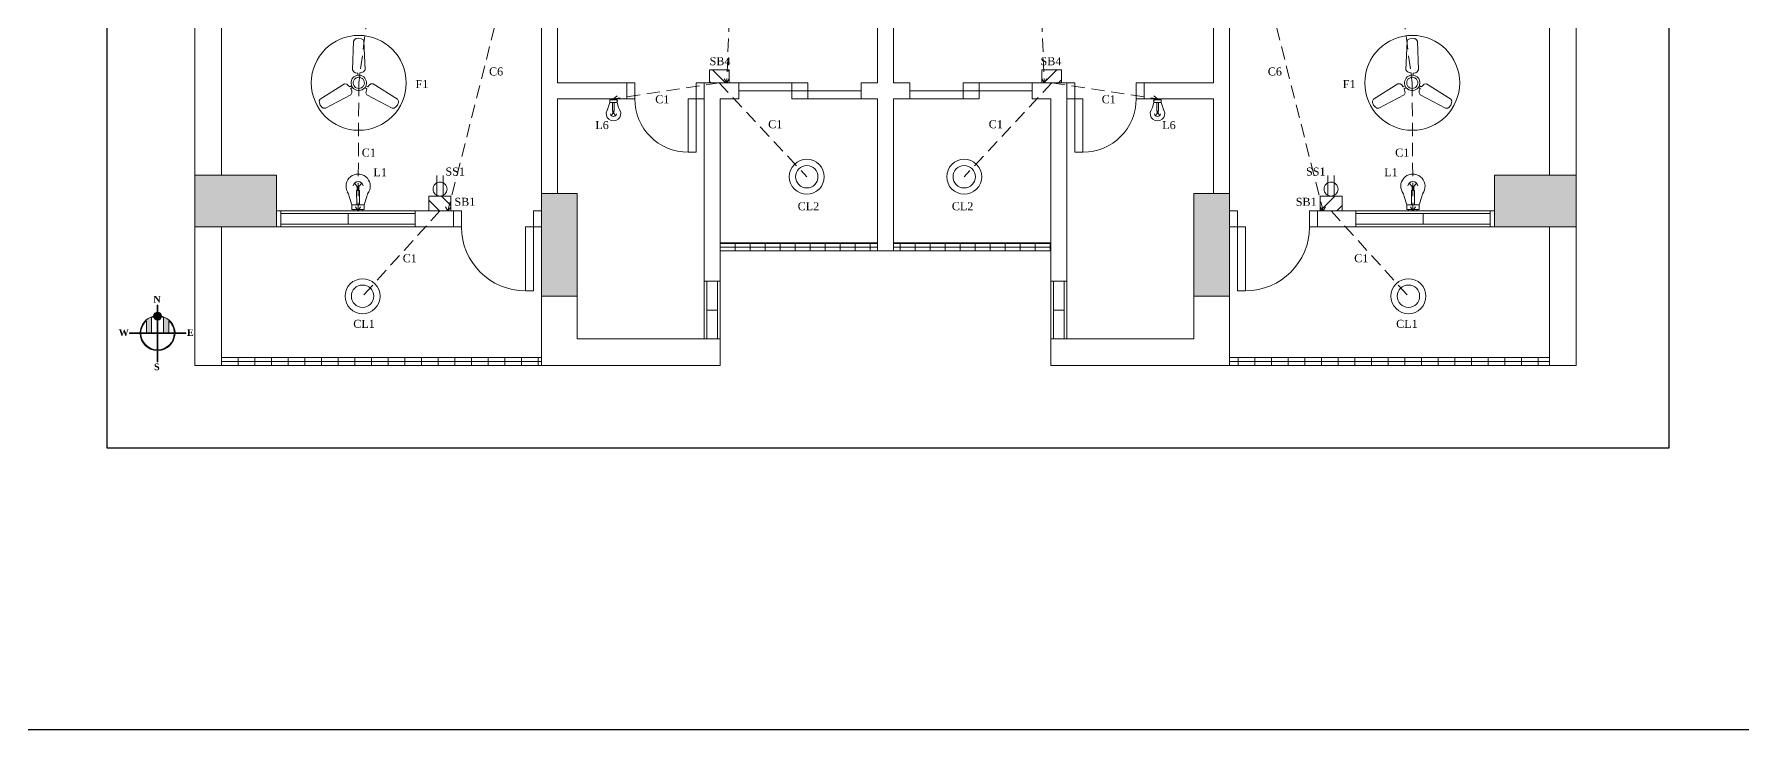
# Model space of a CAD drawing. Header units: inches. Extents: x -5775 to 2930, y 591 to 3437.
# Drawn here: x -3738 to -3097, y 591 to 852 of the extents above; entities that cross this region are included whole.
import ezdxf

# ---------------------------------------------------------------- set-up
doc = ezdxf.new("R2010")
doc.units = ezdxf.units.IN
doc.header["$LTSCALE"] = 20
doc.header["$MEASUREMENT"] = 0
doc.linetypes.add('HIDDEN', pattern=[0.375, 0.25, -0.125])
doc.layers.get('0').update_dxf_attribs({"lineweight": 5})
for name, color, linetype, lineweight in [('apps', 6, 'Continuous', 5), ('Baranda', 251, 'Continuous', 5), ('Door', 32, 'Continuous', 5), ('EPS', 1, 'HIDDEN', 5), ('Feature', 6, 'Continuous', 5), ('Fitting', 6, 'Continuous', 5), ('MPS', 5, 'HIDDEN', 5), ('Pillar', 250, 'Continuous', 5), ('PROJ_NAME', 18, 'Continuous', 5), ('Window', 32, 'Continuous', 5)]:
    doc.layers.add(name, color=color, linetype=linetype, lineweight=lineweight)
doc.layers.add('Box Text', color=25, linetype='Continuous')
doc.layers.add('SpecialText', color=4, linetype='Continuous')
doc.layers.add('Column', color=7, linetype='Continuous', lineweight=13, true_color=0xd5441e)
doc.styles.add('MtXpl_Times_New_Roma', font='timesbd.ttf')
doc.styles.get("Standard").update_dxf_attribs({"font": 'times.ttf', "height": 6})

# ---------------------------------------------------------------- blocks, each defined once
blk = doc.blocks.new('Window2')
at = {"layer": 'Window'}
for p, q in [((36, 6), (-36, 6)), ((-36, 6), (-36, 0)), ((36, 5), (-36, 5)), ((-36, 1), (36, 1)), ((-36, 0), (36, 0)), ((0, 1), (0, 5)), ((36, 0), (36, 6))]:
    blk.add_line(p, q, dxfattribs=at)
blk = doc.blocks.new('Door4')
at = {"layer": 'Door'}
for points in [[(0, -3), (0, 0), (-6, 0), (-6, -3)], [(-26, -6), (-6, -6), (-6, -3), (-26, -3)], [(0, -29), (0, -26), (-6, -26), (-6, -29)]]:
    blk.add_lwpolyline(points, close=True, dxfattribs=at)
blk.add_arc((-6, -6), 20, 180, 270, dxfattribs=at)
blk = doc.blocks.new('Door3')
at = {"layer": 'Door'}
for points in [[(0, -3), (0, 0), (-6, 0), (-6, -3)], [(-6, -6), (-6, -3), (-30, -3), (-30, -6)], [(0, -33), (0, -30), (-6, -30), (-6, -33)]]:
    blk.add_lwpolyline(points, close=True, dxfattribs=at)
blk.add_arc((-6, -6), 24, 180, 270, dxfattribs=at)
blk = doc.blocks.new('Bulb')
at = {"layer": 'Feature'}
for p, q in [((-2.03, -0.08), (-2.64, -0.08)), ((-2.64, -0.08), (-2.64, -1.8)), ((-2.64, -1.8), (1.98, -1.8)), ((-0.85, -1.8), (-0.85, -7.14)), ((0.23, -7.14), (0.19, -1.8)), ((1.98, -0.08), (1.3, -0.08)), ((1.98, -1.8), (1.98, -0.08)), ((-0.65, -8.62), (-1.71, -9.96)), ((-0.85, -7.14), (0.23, -7.14)), ((-0.65, -7.14), (-0.65, -8.62)), ((0.02, -7.14), (0.02, -8.62)), ((0.02, -8.62), (1.03, -9.88))]:
    blk.add_line(p, q, dxfattribs=at)
blk.add_lwpolyline([(-2.03, 0.48), (1.3, 0.48), (1.3, -0.08), (-2.03, -0.08)], close=True, dxfattribs=at)
for centre, radius, start, end in [((-7.1, -4.32), 3.57, 319.3254, 349.89892), ((7.2, -4.26), 4.27, 189.39451, 214.76339), ((-0.36, -8.77), 4.55, 152.26004, 27.13295), ((-0.35, -8.62), 1.9, 189.2667, 350.32038)]:
    blk.add_arc(centre, radius, start, end, dxfattribs=at)
at = {"layer": 'Fitting'}
for p, q in [((-2.64, -1.8), (-3.59, -4.95)), ((1.98, -1.8), (2.99, -4.96))]:
    blk.add_line(p, q, dxfattribs=at)
blk = doc.blocks.new('Switch Board')
at = {"layer": 'Feature'}
h = blk.add_hatch(dxfattribs=at)
h.set_pattern_fill('ANSI31', color=256, scale=45, angle=270, style=0)
h.set_pattern_definition([(315, (-205.471, 325.089), (3.977476, 3.977476), [])])
h.paths.add_polyline_path([(-10.5, -16.45), (0, -16.45), (0, -7.11), (0, 0), (-10.5, 0)])
for p, q in [((-10.5, -16.45), (-10.5, 0)), ((-10.5, 0), (0, 0)), ((0, 0), (0, -7.11)), ((0, -7.11), (0, -16.45)), ((0, -16.45), (-10.5, -16.45))]:
    blk.add_line(p, q, dxfattribs=at)
blk = doc.blocks.new('Fan')
at = {"layer": 'apps'}
blk.add_circle((0, 0), 17.79, dxfattribs=at)
at = {"layer": 'Feature'}
for p, q in [((-1.94, 15.59), (-2.4, 4.83)), ((-1.53, 16.32), (-1.94, 15.59)), ((-1.01, 16.59), (-1.53, 16.32)), ((0, 16.75), (-1.01, 16.59)), ((0.92, 16.52), (0, 16.75)), ((1.59, 16.23), (0.92, 16.52)), ((1.95, 15.59), (1.59, 16.23)), ((2.39, 4.84), (1.95, 15.59)), ((-2.4, 4.83), (-1.88, 4.1)), ((-1.88, 4.1), (-1.31, 3.82)), ((-1.31, 3.82), (-0.36, 3.69)), ((-0.36, 3.69), (-0.35, 2.87)), ((0.37, 3.71), (0.98, 3.86)), ((0.37, 2.87), (0.37, 3.71)), ((0.98, 3.86), (1.83, 4.18)), ((1.83, 4.18), (2.39, 4.84)), ((-14.48, -6.11), (-14.85, -6.74)), ((-5.38, -0.35), (-14.48, -6.11)), ((-12.53, -9.47), (-2.99, -4.5)), ((-4.53, -0.5), (-5.38, -0.35)), ((-3.83, -1.08), (-4.53, -0.5)), ((-3.4, -1.54), (-3.83, -1.08)), ((-2.67, -1.11), (-3.4, -1.54)), ((-3.02, -2.16), (-2.31, -1.73)), ((-2.65, -3.04), (-3.02, -2.16)), ((-2.99, -4.5), (-2.61, -3.68)), ((-2.61, -3.68), (-2.65, -3.04)), ((2.3, -1.75), (3.03, -2.18)), ((3.38, -1.53), (2.66, -1.13)), ((2.85, -2.77), (2.7, -3.68)), ((2.7, -3.68), (3, -4.49)), ((3.03, -2.18), (2.85, -2.77)), ((3, -4.49), (12.53, -9.49)), ((3.96, -0.77), (3.38, -1.53)), ((4.49, -0.42), (3.96, -0.77)), ((5.39, -0.34), (4.49, -0.42)), ((14.47, -6.11), (5.39, -0.34)), ((14.9, -6.83), (14.47, -6.11)), ((-14.85, -6.74), (-14.76, -7.47)), ((-14.76, -7.47), (-14.51, -8.37)), ((-14.51, -8.37), (-13.86, -9.17)), ((-13.86, -9.17), (-13.37, -9.49)), ((-13.37, -9.49), (-12.53, -9.47)), ((12.53, -9.49), (13.26, -9.5)), ((13.26, -9.5), (13.85, -9.05)), ((13.85, -9.05), (14.5, -8.38)), ((14.5, -8.38), (14.87, -7.42)), ((14.87, -7.42), (14.9, -6.83))]:
    blk.add_line(p, q, dxfattribs=at)
blk.add_ellipse((0, 0), major_axis=(-2.25, -1.81), ratio=1, start_param=0.1099272146712063, end_param=6.393112521850792, dxfattribs=at)
blk.add_open_spline([(-1.48, -1.48), (-1.33, -1.62), (-1.16, -1.75), (-0.67, -2.01), (-0.32, -2.09), (0.38, -2.08), (0.73, -1.99), (1.33, -1.65), (1.59, -1.4), (1.96, -0.8), (2.07, -0.46), (2.1, 0.24), (2.03, 0.59), (1.73, 1.22), (1.5, 1.49), (0.93, 1.9), (0.6, 2.03), (-0.09, 2.12), (-0.45, 2.07), (-1.1, 1.81), (-1.39, 1.6), (-1.83, 1.06), (-1.99, 0.73), (-2.12, 0.05), (-2.09, -0.31), (-1.89, -0.96), (-1.71, -1.25), (-1.48, -1.48)], degree=3, knots=[0.109927, 0.109927, 0.109927, 0.109927, 0.4073, 0.4073, 0.908424, 0.908424, 1.409547, 1.409547, 1.91067, 1.91067, 2.411794, 2.411794, 2.912917, 2.912917, 3.414041, 3.414041, 3.915164, 3.915164, 4.416287, 4.416287, 4.917411, 4.917411, 5.418534, 5.418534, 5.919658, 5.919658, 6.393113, 6.393113, 6.393113, 6.393113], dxfattribs=at)
blk = doc.blocks.new('2 Pin')
at = {"layer": 'Feature'}
for p, q in [((-12.8, 2), (-0.4, 2)), ((-4.4, 2), (-8.3, 2)), ((-12.8, -1.8), (-0.4, -1.8)), ((-4.4, -1.8), (-8.3, -1.8))]:
    blk.add_line(p, q, dxfattribs=at)
blk.add_ellipse((-4.4, 0.1), major_axis=(3.09, 3.09), ratio=1, start_param=2.35619449019234, end_param=8.639379797371927, dxfattribs=at)
blk = doc.blocks.new('Celling Fan')
at = {"layer": 'Feature', "lineweight": 5}
blk.add_ellipse((0, 0), major_axis=(3.09, 3.09), ratio=1, start_param=2.35619449019234, end_param=8.639379797371927, dxfattribs=at)
at = {"layer": 'Fitting'}
blk.add_circle((0, 0), 2.8, dxfattribs=at)
blk = doc.blocks.new('arrowMPS')
at = {"layer": 'EPS'}
for q in [(-1.48, 0.97), (-1.48, -0.97)]:
    blk.add_line((0, 0), q, dxfattribs=at)
blk = doc.blocks.new('arroeMPS')
at = {"layer": 'MPS'}
for q in [(-1.48, 0.97), (-1.48, -0.97)]:
    blk.add_line((0, 0), q, dxfattribs=at)
blk = doc.blocks.new('NEWS')
at = {"layer": 'Column'}
h = blk.add_hatch(color=256, dxfattribs=at)
h.dxf.hatch_style = 1
h.paths.add_polyline_path([(52.9, 32.7), (52.9, 52.9), (51.5, 52.9), (51.5, 32.7, 0.342561), (20.4, 7.4, -0.047309), (21.8, 7.3, -0.032129), (23, 11.1), (51.5, 11.1), (51.5, 20.9), (28.9, 20.9, -0.207478), (51.5, 31.3), (51.5, 0.7), (27.6, 0.7, -0.047874), (27.7, -0.7), (51.5, -0.7), (51.5, -31.3, -0.207478), (28.9, -20.9), (51.5, -20.9), (51.5, -11.1), (23, -11.1, -0.032039), (21.8, -7.3, -0.047309), (20.4, -7.4, 0.34246), (51.5, -32.7), (51.5, -52.9), (52.9, -52.9), (52.9, -32.7, 0.401769), (85, -0.7), (105.9, -0.7), (105.9, 0.7), (85, 0.7, 0.401769)])
h.paths.add_polyline_path([(52.9, -31.3), (52.9, -0.7), (83.6, -0.7, -0.401217)], flags=16)
h.paths.add_polyline_path([(52.9, 0.7), (52.9, 31.3, -0.401217), (83.6, 0.7)], flags=16)
h.paths.add_polyline_path([(0, 0.7), (0, -0.7), (12.8, -0.7, -0.047397), (12.8, 0.7)])
at = {"layer": 'PROJ_NAME'}
h = blk.add_hatch(color=256, dxfattribs=at)
h.dxf.hatch_style = 1
h.paths.add_polyline_path([(20.2, 7.4, 1), (20.2, -7.4, 1)])
at = {"layer": 'Column'}
for p, q in [((51.5, 32.7), (51.5, 52.9)), ((51.5, 52.9), (52.9, 52.9)), ((52.9, 52.9), (52.9, 32.7)), ((0, -0.7), (0, 0.7)), ((12.8, 0.7), (0, 0.7)), ((51.5, 11.1), (23, 11.1)), ((51.5, 0.7), (27.6, 0.7)), ((51.5, 20.9), (28.9, 20.9)), ((51.5, 0.7), (51.5, 31.3)), ((52.9, 31.3), (52.9, 0.7)), ((52.9, 0.7), (83.6, 0.7)), ((85, 0.7), (105.9, 0.7)), ((105.9, 0.7), (105.9, -0.7)), ((12.8, -0.7), (0, -0.7)), ((51.5, -11.1), (23, -11.1)), ((51.5, -0.7), (27.7, -0.7)), ((51.5, -20.9), (28.9, -20.9)), ((51.5, -31.3), (51.5, -0.7)), ((52.9, -0.7), (52.9, -31.3)), ((83.6, -0.7), (52.9, -0.7)), ((105.9, -0.7), (85, -0.7)), ((51.5, -52.9), (51.5, -32.7)), ((52.9, -52.9), (51.5, -52.9)), ((52.9, -32.7), (52.9, -52.9))]:
    blk.add_line(p, q, dxfattribs=at)
blk.add_circle((20.2, 0), 7.44, dxfattribs=at)
for radius, start, end in [(32.7, 91.2225, 166.8603), (32.7, 1.2225, 88.7775), (31.3, 159.2056, 166.5665), (31.3, 91.277, 138.1623), (31.3, 1.277, 88.723), (32.7, 193.1603, 268.7775), (31.3, 193.4541, 200.7944), (31.3, 221.8377, 268.723), (32.7, 271.2225, 358.7775), (31.3, 271.277, 358.723)]:
    blk.add_arc((52.2, 0), radius, start, end, dxfattribs=at)
at = {"layer": 'PROJ_NAME', "color": 152, "true_color": 0x2776bb, "style": 'MtXpl_Times_New_Roma'}
for s, p in [('E', (57.3, 55.1)), ('N', (-5.1, -7.9)), ('S', (121.7, -6.6)), ('W', (57.3, -72.9))]:
    blk.add_text(s, height=12.6, rotation=90, dxfattribs=at).set_placement(p)

msp = doc.modelspace()

# ---------------------------------------------------------------- hatches: boundary and pattern name
at = {"layer": 'Baranda'}
h = msp.add_hatch(dxfattribs=at)
h.set_pattern_fill('GRATE', color=256, scale=45, style=0)
h.set_pattern_definition([(360, (-3480.732, 770.861), (3e-16, 1.40625), []), (90, (-3480.732, 770.861), (-5.625, 2e-15), [])])
h.paths.add_polyline_path([(-3356.73, 773.86), (-3415.73, 773.86), (-3415.73, 770.86), (-3356.73, 770.86)])
h.paths.add_polyline_path([(-3421.73, 773.86), (-3480.73, 773.86), (-3480.73, 770.86), (-3421.73, 770.86)])
h = msp.add_hatch(dxfattribs=at)
h.set_pattern_fill('GRATE', color=256, scale=50, style=0)
h.set_pattern_definition([(360, (-3667.732, 727.861), (4e-16, 1.5625), []), (90, (-3667.732, 727.861), (-6.25, 2e-15), [])])
h.paths.add_polyline_path([(-3547.73, 727.86), (-3547.73, 730.86), (-3667.73, 730.86), (-3667.73, 727.86)])
h.paths.add_polyline_path([(-3169.73, 727.86), (-3169.73, 730.86), (-3289.73, 730.86), (-3289.73, 727.86)])
at = {"layer": 'Pillar'}
h = msp.add_hatch(dxfattribs=at)
h.set_pattern_fill('AR-SAND', color=256, style=0)
h.set_pattern_definition([(37.5, (-3677.732, 753.861), (-0.0629934, 1.9268238), [0, -1.52, 0, -1.7, 0, -1.625]), (7.5, (-3677.732, 753.861), (1.769777, 2.822146), [0, -0.82, 0, -1.37, 0, -0.525]), (327.5, (-3678.962, 753.861), (3.114142, 0.005659), [0, -0.5, 0, -1.8, 0, -2.35]), (317.5, (-3678.962, 753.861), (3.006127, 0.8776756), [0, -0.25, 0, -1.18, 0, -1.35])])
h.paths.add_polyline_path([(-3159.73, 799.3), (-3190.38, 799.3), (-3190.38, 779.86), (-3159.73, 779.86)])
h.paths.add_polyline_path([(-3159.73, 990.59), (-3190.38, 990.59), (-3190.38, 971.15), (-3159.73, 971.15)])
h.paths.add_polyline_path([(-3289.73, 792.34), (-3303.18, 792.34), (-3303.18, 753.86), (-3289.73, 753.86)])
h.paths.add_polyline_path([(-3289.73, 983.86), (-3318.15, 983.86), (-3318.15, 977.86), (-3318.15, 969.64), (-3289.73, 969.64)])
h.paths.add_polyline_path([(-3159.73, 1333.03), (-3169.73, 1333.03), (-3176.52, 1333.03), (-3176.52, 1307.86), (-3159.73, 1307.86)])
h.paths.add_polyline_path([(-3305.88, 1341.09), (-3319.73, 1341.09), (-3319.73, 1313.86), (-3319.73, 1307.86), (-3313.73, 1307.86), (-3305.88, 1307.86)])
h.paths.add_polyline_path([(-3517.73, 1497.86), (-3529.19, 1497.86), (-3529.19, 1487.86), (-3517.73, 1487.86)])
h.paths.add_polyline_path([(-3660.94, 1333.03), (-3677.73, 1333.03), (-3677.73, 1307.86), (-3660.94, 1307.86)])
h.paths.add_polyline_path([(-3517.73, 1341.09), (-3531.58, 1341.09), (-3531.58, 1307.86), (-3523.73, 1307.86), (-3517.73, 1307.86), (-3517.73, 1313.86)])
h.paths.add_polyline_path([(-3647.08, 990.59), (-3677.73, 990.59), (-3677.73, 971.15), (-3647.08, 971.15)])
h.paths.add_polyline_path([(-3519.31, 983.86), (-3547.73, 983.86), (-3547.73, 969.64), (-3519.31, 969.64)])
h.paths.add_polyline_path([(-3647.08, 799.3), (-3677.73, 799.3), (-3677.73, 779.86), (-3647.08, 779.86)])
h.paths.add_polyline_path([(-3534.28, 792.34), (-3547.73, 792.34), (-3547.73, 753.86), (-3534.28, 753.86)])

# ---------------------------------------------------------------- linework, layer by layer
for p, q in [((-3677.73, 1478.42), (-3677.73, 727.86)), ((-3159.73, 1478.42), (-3159.73, 727.86)), ((-3547.73, 977.86), (-3547.73, 785.86)), ((-3421.73, 977.86), (-3421.73, 833.86)), ((-3415.73, 977.86), (-3415.73, 833.86)), ((-3289.73, 977.86), (-3289.73, 785.86)), ((-3667.73, 971.15), (-3667.73, 799.3)), ((-3541.73, 969.64), (-3541.73, 833.86)), ((-3295.73, 969.64), (-3295.73, 833.86)), ((-3169.73, 971.15), (-3169.73, 799.3)), ((-3512.73, 833.86), (-3541.73, 833.86)), ((-3486.73, 833.86), (-3489.73, 833.86)), ((-3486.73, 833.86), (-3473.75, 833.86)), ((-3427.84, 833.86), (-3421.73, 833.86)), ((-3409.62, 833.86), (-3415.73, 833.86)), ((-3350.73, 833.86), (-3363.71, 833.86)), ((-3350.73, 833.86), (-3347.73, 833.86)), ((-3324.73, 833.86), (-3295.73, 833.86)), ((-3541.73, 827.86), (-3512.73, 827.86)), ((-3541.73, 827.86), (-3541.73, 792.34)), ((-3492.73, 827.86), (-3486.73, 827.86)), ((-3486.73, 827.86), (-3486.73, 737.86)), ((-3480.73, 827.86), (-3473.75, 827.86)), ((-3480.73, 827.86), (-3480.73, 770.86)), ((-3427.84, 827.86), (-3421.73, 827.86)), ((-3421.73, 827.86), (-3421.73, 770.86)), ((-3409.62, 827.86), (-3415.73, 827.86)), ((-3415.73, 827.86), (-3415.73, 770.86)), ((-3356.73, 827.86), (-3363.71, 827.86)), ((-3356.73, 827.86), (-3356.73, 770.86)), ((-3344.73, 827.86), (-3350.73, 827.86)), ((-3350.73, 827.86), (-3350.73, 737.86)), ((-3295.73, 827.86), (-3324.73, 827.86)), ((-3295.73, 827.86), (-3295.73, 792.34)), ((-3541.73, 820.86), (-3541.73, 792.34)), ((-3295.73, 820.86), (-3295.73, 792.34)), ((-3647.08, 785.86), (-3577.73, 785.86)), ((-3550.73, 785.86), (-3547.73, 785.86)), ((-3286.73, 785.86), (-3289.73, 785.86)), ((-3190.38, 785.86), (-3259.73, 785.86)), ((-3667.73, 779.86), (-3577.73, 779.86)), ((-3667.73, 779.86), (-3667.73, 727.86)), ((-3553.73, 779.86), (-3547.73, 779.86)), ((-3547.73, 779.86), (-3547.73, 727.86)), ((-3283.73, 779.86), (-3289.73, 779.86)), ((-3289.73, 779.86), (-3289.73, 727.86)), ((-3169.73, 779.86), (-3259.73, 779.86)), ((-3169.73, 779.86), (-3169.73, 727.86)), ((-3480.73, 770.86), (-3480.73, 727.86)), ((-3421.73, 770.86), (-3415.73, 770.86)), ((-3356.73, 770.86), (-3356.73, 727.86)), ((-3547.73, 753.86), (-3537.73, 753.86)), ((-3534.28, 753.86), (-3534.28, 737.86)), ((-3303.18, 753.86), (-3303.18, 737.86)), ((-3289.73, 753.86), (-3299.73, 753.86)), ((-3534.28, 737.86), (-3486.73, 737.86)), ((-3303.18, 737.86), (-3350.73, 737.86)), ((-3677.73, 727.86), (-3667.73, 727.86)), ((-3547.73, 727.86), (-3480.73, 727.86)), ((-3289.73, 727.86), (-3356.73, 727.86)), ((-3169.73, 727.86), (-3159.73, 727.86))]:
    msp.add_line(p, q)
at = {"layer": 'Baranda'}
for p, q in [((-3480.73, 773.86), (-3421.73, 773.86)), ((-3421.73, 770.86), (-3480.73, 770.86)), ((-3415.73, 773.86), (-3356.73, 773.86)), ((-3415.73, 770.86), (-3356.73, 770.86)), ((-3667.73, 730.86), (-3547.73, 730.86)), ((-3169.73, 730.86), (-3289.73, 730.86)), ((-3667.73, 727.86), (-3547.73, 727.86)), ((-3289.73, 727.86), (-3169.73, 727.86))]:
    msp.add_line(p, q, dxfattribs=at)
at = {"layer": 'Box Text'}
msp.add_lwpolyline([(-3710.6, 1567.77), (-3125.06, 1567.77), (-3125.06, 696.94), (-3710.6, 696.94)], close=True, dxfattribs=at)
at = {"layer": 'Door'}
for p, q in [((-3473.75, 827.86), (-3473.75, 833.86)), ((-3473.75, 833.86), (-3447.8, 833.86)), ((-3453.8, 833.86), (-3453.8, 827.86)), ((-3447.8, 833.86), (-3447.8, 827.86)), ((-3427.84, 827.86), (-3427.84, 833.86)), ((-3409.62, 827.86), (-3409.62, 833.86)), ((-3363.71, 833.86), (-3389.67, 833.86)), ((-3389.67, 833.86), (-3389.67, 827.86)), ((-3383.67, 833.86), (-3383.67, 827.86)), ((-3363.71, 827.86), (-3363.71, 833.86)), ((-3473.75, 830.86), (-3427.84, 830.86)), ((-3453.8, 827.86), (-3427.84, 827.86)), ((-3363.71, 830.86), (-3409.62, 830.86)), ((-3383.67, 827.86), (-3409.62, 827.86))]:
    msp.add_line(p, q, dxfattribs=at)
at = {"layer": 'EPS'}
for p, q in [((-3597.15, 977.86), (-3616.22, 833.86)), ((-3240.22, 977.86), (-3221.25, 833.86)), ((-3616.22, 833.86), (-3616.46, 785.86)), ((-3221.25, 833.86), (-3221, 785.86))]:
    msp.add_line(p, q, dxfattribs=at)
at = {"layer": 'MPS'}
for p, q in [((-3472.41, 977.86), (-3478.28, 833.86)), ((-3365.06, 977.86), (-3359.19, 833.86)), ((-3556.1, 891.08), (-3582.78, 785.86)), ((-3281.36, 891.08), (-3254.68, 785.86)), ((-3481.08, 833.86), (-3520.72, 827.86)), ((-3481.08, 833.86), (-3448.25, 798.66)), ((-3356.39, 833.86), (-3389.21, 798.66)), ((-3356.39, 833.86), (-3316.75, 827.86)), ((-3585.82, 785.86), (-3614.79, 753.86)), ((-3251.64, 785.86), (-3222.67, 753.86))]:
    msp.add_line(p, q, dxfattribs=at)
at = {"layer": 'Pillar'}
for p, q in [((-3677.73, 779.86), (-3677.73, 799.3)), ((-3677.73, 799.3), (-3647.08, 799.3)), ((-3647.08, 799.3), (-3647.08, 779.86)), ((-3159.73, 799.3), (-3190.38, 799.3)), ((-3190.38, 799.3), (-3190.38, 779.86)), ((-3159.73, 779.86), (-3159.73, 799.3)), ((-3534.28, 792.34), (-3547.73, 792.34)), ((-3547.73, 792.34), (-3547.73, 753.86)), ((-3534.28, 753.86), (-3534.28, 792.34)), ((-3303.18, 753.86), (-3303.18, 792.34)), ((-3303.18, 792.34), (-3289.73, 792.34)), ((-3289.73, 792.34), (-3289.73, 753.86)), ((-3647.08, 779.86), (-3677.73, 779.86)), ((-3190.38, 779.86), (-3159.73, 779.86)), ((-3547.73, 753.86), (-3534.28, 753.86)), ((-3289.73, 753.86), (-3303.18, 753.86))]:
    msp.add_line(p, q, dxfattribs=at)
at = {"layer": 'SpecialText'}
msp.add_lwpolyline([(-5775.24, 1821.65), (-1536.2, 1821.65), (-1536.2, 591.27), (-5775.24, 591.27)], close=True, dxfattribs=at)

# ---------------------------------------------------------------- block references
for p, xscale in [((-3620.25, 779.86), 0.7000000000807631), ((-3217.21, 779.86), -0.7000000000807631)]:
    msp.add_blockref('Window2', p, dxfattribs=dict(xscale=xscale))
at = {"layer": 'Door', "xscale": -1, "rotation": 270}
for name, p in [('Door4', (-3486.73, 833.86)), ('Door3', (-3547.73, 785.86))]:
    msp.add_blockref(name, p, dxfattribs=at)
at = {"layer": 'Door', "rotation": 90}
for name, p in [('Door4', (-3350.73, 833.86)), ('Door3', (-3289.73, 785.86))]:
    msp.add_blockref(name, p, dxfattribs=at)
at = {"layer": 'EPS'}
for name, p, rotation in [('arroeMPS', (-3520.72, 827.86), 188.607309169781), ('arrowMPS', (-3616.46, 785.86), 271.248788337924)]:
    msp.add_blockref(name, p, dxfattribs=dict(at, rotation=rotation))
at = {"layer": 'EPS', "xscale": -1}
for name, p, rotation in [('arroeMPS', (-3316.75, 827.86), 171.392690830219), ('arrowMPS', (-3221, 785.86), 88.75121166197184)]:
    msp.add_blockref(name, p, dxfattribs=dict(at, rotation=rotation))
at = {"layer": 'Fitting', "color": 3}
msp.add_blockref('Fan', (-3616.22, 833.86), dxfattribs=at)
at = {"layer": 'Fitting', "color": 3, "xscale": -1}
msp.add_blockref('Fan', (-3221.25, 833.86), dxfattribs=at)
at = {"layer": 'Fitting', "yscale": 0.3000000000356522}
for p, xscale in [((-3477.4, 838.8), 0.7000000000807631), ((-3360.06, 838.8), -0.7000000000807631)]:
    msp.add_blockref('Switch Board', p, dxfattribs=dict(at, xscale=xscale))
at = {"layer": 'Fitting'}
for name, p, xscale, yscale, zscale in [('Bulb', (-3520.93, 827.57), -0.5990400000700902, 0.5990400000700902, 0.5990400000694888), ('Bulb', (-3316.53, 827.57), 0.5990400000700902, 0.5990400000700902, 0.5990400000694888), ('Celling Fan', (-3448.25, 798.66), 1.500000000174623, 1.500000000174623, 1.500000000174), ('Celling Fan', (-3389.21, 798.66), -1.500000000174623, 1.500000000174623, 1.500000000174), ('Switch Board', (-3581.7, 791.39), 0.7840000000906002, 0.3360000000393484, 1.12000000012992), ('Switch Board', (-3255.76, 791.39), -0.7840000000906002, 0.3360000000393484, 1.12000000012992), ('Celling Fan', (-3614.79, 753.86), 1.500000000174623, 1.500000000174623, 1.500000000174), ('Celling Fan', (-3222.67, 753.86), -1.500000000174623, 1.500000000174623, 1.500000000174)]:
    msp.add_blockref(name, p, dxfattribs=dict(at, xscale=xscale, yscale=yscale, zscale=zscale))
at = {"layer": 'Fitting', "rotation": 180}
msp.add_blockref('Bulb', (-3616.82, 786.34), dxfattribs=at)
at = {"layer": 'Fitting', "color": 3, "yscale": 0.6000000000694854, "zscale": 0.6000000000696}
for p, xscale, rotation in [((-3585.82, 791.39), 0.6000000000694854, 270), ((-3251.64, 791.39), -0.6000000000694854, 90)]:
    msp.add_blockref('2 Pin', p, dxfattribs=dict(at, xscale=xscale, rotation=rotation))
at = {"layer": 'Fitting', "xscale": -1, "rotation": 180}
msp.add_blockref('Bulb', (-3220.64, 786.34), dxfattribs=at)
at = {"layer": 'MPS'}
for p, rotation in [((-3478.28, 833.86), 270), ((-3582.78, 785.86), 266.7092446511319)]:
    msp.add_blockref('arroeMPS', p, dxfattribs=dict(at, rotation=rotation))
at = {"layer": 'MPS', "xscale": -1}
for p, rotation in [((-3359.19, 833.86), 90), ((-3254.68, 785.86), 93.29075534897206)]:
    msp.add_blockref('arroeMPS', p, dxfattribs=dict(at, rotation=rotation))
at = {"layer": 'Pillar'}
for p, xscale, rotation in [((-3480.73, 748.66), 0.3000000000347427, 90), ((-3356.73, 748.66), -0.3000000000347427, 270)]:
    msp.add_blockref('Window2', p, dxfattribs=dict(at, xscale=xscale, rotation=rotation))
at = {"layer": 'SpecialText', "xscale": 0.1999999999998181, "yscale": 0.2000000000007276, "zscale": 0.2, "rotation": 270}
msp.add_blockref('NEWS', (-3691.66, 750.44), dxfattribs=at)

# ---------------------------------------------------------------- texts
at = {"layer": 'EPS', "char_height": 3, "width": 9.1206}
for insert, attachment_point in [((-3615.1, 809.2), 1), ((-3222.37, 809.2), 3)]:
    msp.add_mtext('C1', dxfattribs=dict(at, insert=insert, attachment_point=attachment_point))
at = {"layer": 'Fitting', "char_height": 3}
for s, insert, width, attachment_point in [('SB4', (-3484.68, 843.47), 7.4139, 1), ('SB4', (-3352.79, 843.47), 7.4139, 3), ('F1', (-3594.96, 834.91), 7.4139, 1), ('F1', (-3242.51, 834.91), 7.4139, 3), ('L6', (-3527.52, 819.52), 7.4139, 1), ('L6', (-3309.94, 819.52), 7.4139, 3), ('L1', (-3610.72, 801.85), 7.7249, 1), ('SS1', (-3583.71, 802.11), 7.4139, 1), ('SS1', (-3253.76, 802.11), 7.4139, 3), ('L1', (-3226.74, 801.85), 7.7249, 3), ('SB1', (-3580.35, 790.77), 7.4139, 1), ('CL2', (-3451.66, 789.09), 13.5263, 1), ('CL2', (-3385.8, 789.09), 13.5263, 3), ('SB1', (-3257.12, 790.77), 7.4139, 3), ('CL1', (-3618.27, 745), 13.5263, 1), ('CL1', (-3219.2, 745), 13.5263, 3)]:
    msp.add_mtext(s, dxfattribs=dict(at, insert=insert, width=width, attachment_point=attachment_point))
at = {"layer": 'MPS', "char_height": 3}
for s, insert, width, attachment_point in [('C6', (-3567.37, 839.63), 8.3238, 1), ('C6', (-3270.1, 839.63), 8.3238, 3), ('C1', (-3505.07, 829.2), 9.4905, 1), ('C1', (-3332.39, 829.2), 9.4905, 3), ('C1', (-3462.73, 819.85), 19.5348, 1), ('C1', (-3374.74, 819.85), 19.5348, 3), ('C1', (-3599.75, 769.59), 6.4952, 1), ('C1', (-3237.71, 769.59), 6.4952, 3)]:
    msp.add_mtext(s, dxfattribs=dict(at, insert=insert, width=width, attachment_point=attachment_point))

doc.saveas('drawing.dxf')
